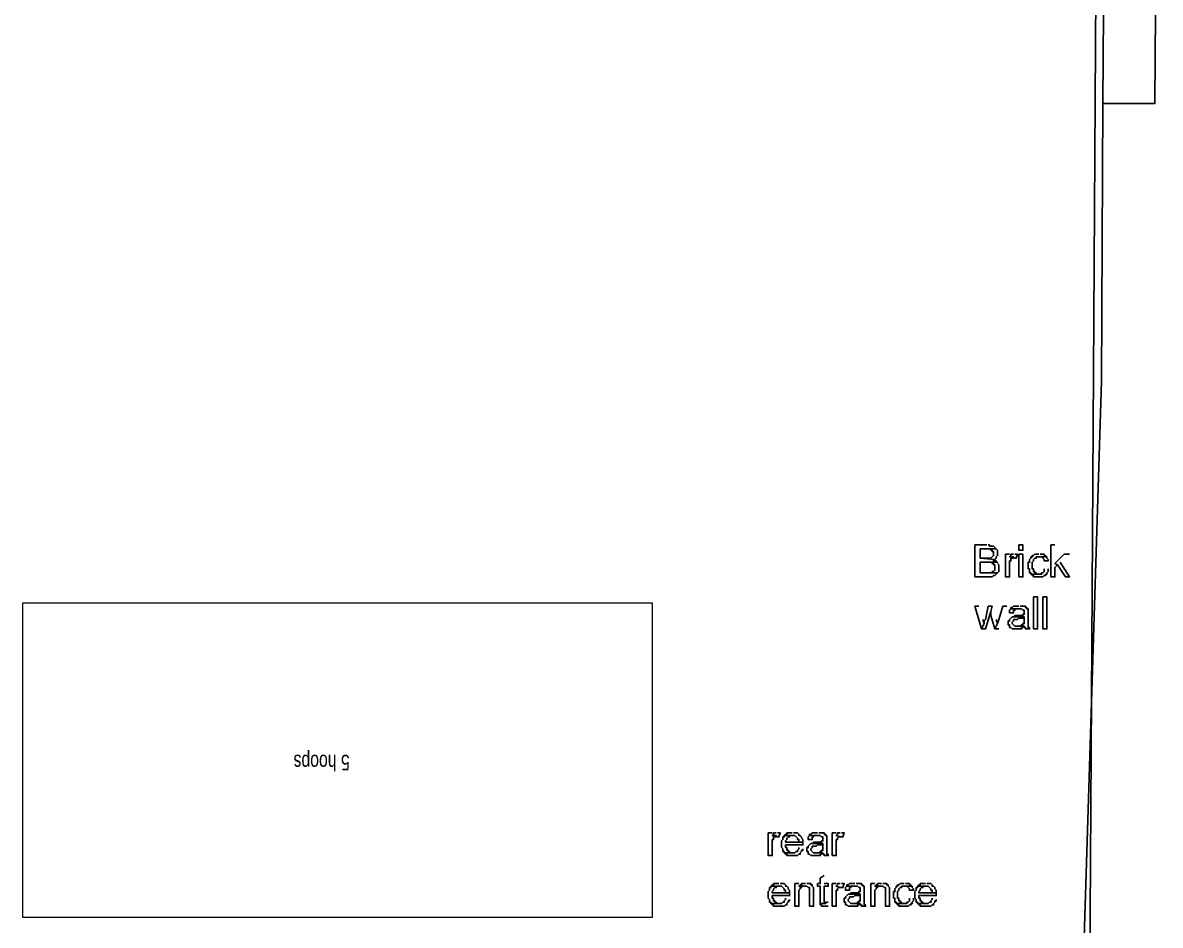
# Model space of a CAD drawing. Header units: millimetres. Extents: x 32 to 412, y 50 to 564.
# Drawn here: x 291 to 363.3, y 253.5 to 310.9 of the extents above; entities that cross this region are included whole.
import ezdxf

# ---------------------------------------------------------------- set-up
doc = ezdxf.new("R2010")
doc.units = ezdxf.units.MM
doc.layers.add('bike parking', color=4, linetype='CONTINUOUS', lineweight=0)
doc.layers.add('lease-plan', color=7, linetype='CONTINUOUS')
doc.styles.get("Standard").update_dxf_attribs({"font": 'txt', "width": 0.75})

# ---------------------------------------------------------------- blocks, each defined once
blk = doc.blocks.new('5 hoops')
at = {"layer": 'bike parking'}
for p, q in [((0, 40), (20, 40)), ((0, 0), (0, 40)), ((20, 40), (20, 0)), ((20, 0), (0, 0))]:
    blk.add_line(p, q, dxfattribs=at)
at = {"layer": 'bike parking', "insert": (10, 21), "char_height": 1, "width": 100, "attachment_point": 5, "rotation": 90}
blk.add_mtext('5 hoops', dxfattribs=at)

msp = doc.modelspace()

# ---------------------------------------------------------------- linework, layer by layer
at = {"layer": 'lease-plan', "color": 7}
for points in [[(360.593, 372.43), (359.576, 371.498), (358.814, 247.26)], [(359.576, 371.498), (358.814, 247.26), (357.797, 247.26)], [(359.661, 305.735), (362.966, 305.735), (363.305, 351.921), (360, 351.921), (359.661, 305.735), (359.661, 305.735)], [(359.661, 305.735), (359.576, 288.108)], [(358.305, 247.26), (359.576, 288.108)], [(352.288, 277.684), (351.526, 277.684), (351.526, 275.65), (352.458, 275.65), (352.627, 275.65), (352.712, 275.735), (352.797, 275.735), (352.882, 275.82), (352.966, 275.904), (351.865, 275.904), (351.865, 276.582), (352.966, 276.582), (352.882, 276.582), (352.882, 276.667), (352.712, 276.667), (352.712, 276.752), (352.797, 276.752), (351.865, 276.837), (351.865, 277.43), (352.882, 277.43), (352.797, 277.515), (352.712, 277.599), (352.627, 277.599), (352.458, 277.599), (352.458, 277.684), (352.373, 277.684)], [(354.322, 277.345), (354.576, 277.345), (354.576, 277.684), (354.322, 277.684), (354.322, 277.345), (354.322, 277.345)], [(356.61, 277.684), (356.356, 277.684), (356.356, 275.65), (356.61, 275.65), (356.61, 276.243), (356.78, 276.413), (356.61, 276.498)], [(352.882, 277.43), (352.204, 277.43), (352.373, 277.43), (352.458, 277.43), (352.543, 277.43), (352.543, 277.345), (352.627, 277.345), (352.627, 277.26), (352.712, 277.26), (352.712, 277.006), (352.627, 276.921), (352.543, 276.837), (352.458, 276.837), (352.373, 276.837), (351.865, 276.837), (352.797, 276.752), (352.882, 276.837), (352.882, 276.921), (352.966, 277.006), (352.966, 277.345), (352.882, 277.43)], [(353.729, 277.091), (353.475, 277.091), (353.475, 275.65), (353.729, 275.65), (353.729, 276.667), (353.814, 276.667), (353.814, 276.837), (353.898, 276.837), (353.983, 276.837), (353.983, 276.921), (353.729, 276.921)], [(353.983, 277.091), (353.898, 277.091), (353.814, 277.091), (353.814, 277.006), (353.729, 276.921), (353.983, 276.921), (354.068, 276.837), (354.153, 276.837), (354.237, 277.091), (354.153, 277.091), (354.068, 277.091)], [(354.322, 275.65), (354.576, 275.65), (354.576, 277.091), (354.322, 277.091), (354.322, 275.65), (354.322, 275.65)], [(355.593, 277.091), (355.424, 277.091), (355.339, 277.091), (355.254, 277.006), (355.17, 277.006), (355.17, 276.921), (355.085, 276.921), (355.085, 276.837), (355, 276.752), (355, 276.582), (354.915, 276.582), (354.915, 276.159), (355, 276.159), (355, 275.904), (355.085, 275.904), (355.085, 275.82), (355.593, 275.82), (355.509, 275.82), (355.424, 275.82), (355.424, 275.904), (355.339, 275.904), (355.339, 275.989), (355.254, 275.989), (355.254, 276.159), (355.17, 276.159), (355.17, 276.582), (355.254, 276.667), (355.254, 276.752), (355.339, 276.837), (355.424, 276.837), (355.424, 276.921), (355.593, 276.921), (356.102, 276.921), (356.017, 277.006), (355.932, 277.006), (355.932, 277.091), (355.848, 277.091), (355.763, 277.091), (355.678, 277.091)], [(357.543, 277.091), (357.204, 277.091), (356.61, 276.498), (356.78, 276.413), (357.288, 275.65), (357.543, 275.65), (356.949, 276.582)], [(352.966, 276.582), (352.288, 276.582), (352.458, 276.582), (352.543, 276.582), (352.627, 276.498), (352.712, 276.498), (352.712, 276.413), (352.797, 276.413), (352.797, 276.074), (352.712, 275.989), (352.627, 275.989), (352.627, 275.904), (352.543, 275.904), (352.458, 275.904), (351.865, 275.904), (352.966, 275.904), (353.051, 275.989), (353.051, 276.413), (352.966, 276.498)], [(356.102, 276.921), (355.593, 276.921), (355.763, 276.921), (355.848, 276.837), (355.932, 276.752), (355.932, 276.667), (356.187, 276.667), (356.187, 276.752), (356.102, 276.837), (356.102, 276.921)], [(355.932, 276.159), (355.932, 275.989), (355.848, 275.904), (355.763, 275.904), (355.763, 275.82), (355.678, 275.82), (355.085, 275.82), (355.17, 275.82), (355.17, 275.735), (355.254, 275.735), (355.254, 275.65), (355.339, 275.65), (355.509, 275.65), (355.678, 275.65), (355.848, 275.65), (355.932, 275.735), (356.017, 275.735), (356.017, 275.82), (356.102, 275.82), (356.102, 275.904), (356.187, 275.989), (356.187, 276.159)], [(355.254, 272.345), (355.509, 272.345), (355.509, 274.379), (355.254, 274.379), (355.254, 272.345), (355.254, 272.345)], [(355.848, 272.345), (356.102, 272.345), (356.102, 274.379), (355.848, 274.379), (355.848, 272.345), (355.848, 272.345)], [(351.78, 273.786), (351.526, 273.786), (351.949, 272.345), (352.119, 272.684), (352.034, 272.938)], [(352.627, 273.786), (352.373, 273.786), (352.204, 272.938), (352.119, 272.854), (352.119, 272.684), (351.949, 272.345), (352.204, 272.345), (352.543, 273.447)], [(352.627, 273.786), (352.543, 273.447), (352.543, 273.192), (352.797, 272.345), (352.966, 272.684), (352.882, 272.938)], [(353.559, 273.786), (353.305, 273.786), (353.051, 272.938), (352.966, 272.684), (352.797, 272.345), (353.051, 272.345)], [(353.814, 273.616), (353.814, 273.616), (353.729, 273.531), (353.729, 273.362), (353.983, 273.362), (353.983, 273.531), (354.068, 273.531), (354.068, 273.616), (354.153, 273.616), (354.322, 273.616)], [(354.322, 273.786), (354.153, 273.786), (354.068, 273.786), (353.983, 273.786), (353.898, 273.701), (353.814, 273.701), (353.814, 273.616), (354.322, 273.616), (354.492, 273.616), (354.576, 273.531), (354.661, 273.531), (354.661, 273.277), (354.576, 273.277), (354.576, 273.192), (354.407, 273.192), (354.068, 273.192), (353.983, 273.108), (353.898, 273.108), (354.661, 273.108), (354.661, 272.684), (354.576, 272.684), (354.576, 272.599), (354.492, 272.599), (354.407, 272.515), (354.661, 272.515), (354.661, 272.43), (354.746, 272.43), (354.746, 272.345), (355, 272.345), (355, 272.43), (354.915, 272.43), (354.915, 273.616), (354.831, 273.616), (354.831, 273.701), (354.746, 273.701), (354.746, 273.786), (354.661, 273.786), (354.576, 273.786), (354.407, 273.786)], [(353.898, 273.108), (353.814, 273.023), (353.729, 272.938), (353.729, 272.854), (353.644, 272.854), (353.644, 272.599), (353.729, 272.599), (353.729, 272.43), (353.814, 272.43), (353.898, 272.345), (354.068, 272.345), (354.237, 272.345), (354.407, 272.345), (354.492, 272.345), (354.492, 272.43), (354.576, 272.43), (354.661, 272.515), (354.237, 272.515), (354.068, 272.515), (353.983, 272.599), (353.898, 272.684), (353.898, 272.769), (353.983, 272.854), (353.983, 272.938), (354.068, 272.938), (354.237, 272.938), (354.322, 273.023), (354.576, 273.023), (354.661, 273.023), (354.661, 273.108)], [(354.407, 272.515), (354.237, 272.515), (354.661, 272.515)], [(338.644, 259.379), (338.39, 259.379), (338.39, 257.938), (338.644, 257.938), (338.644, 258.955), (338.729, 258.955), (338.729, 259.125), (338.814, 259.125), (338.898, 259.125), (338.898, 259.209), (338.644, 259.209)], [(338.898, 259.379), (338.814, 259.379), (338.729, 259.379), (338.729, 259.294), (338.644, 259.209), (338.898, 259.209), (338.983, 259.125), (339.068, 259.125), (339.153, 259.379), (339.068, 259.379), (338.983, 259.379)], [(339.407, 259.209), (339.407, 259.125), (339.322, 259.125), (339.322, 258.955), (339.237, 258.87), (339.237, 258.447), (339.322, 258.362), (339.322, 258.192), (339.407, 258.192), (339.407, 258.108), (339.915, 258.108), (339.746, 258.108), (339.746, 258.192), (339.661, 258.192), (339.661, 258.277), (339.576, 258.277), (339.576, 258.447), (339.492, 258.447), (339.492, 258.616), (340.593, 258.616), (340.593, 258.786), (339.492, 258.786), (339.492, 258.87), (339.576, 258.955), (339.576, 259.04), (339.661, 259.125), (339.746, 259.125), (339.746, 259.209), (339.915, 259.209)], [(339.915, 259.379), (339.746, 259.379), (339.576, 259.379), (339.576, 259.294), (339.492, 259.294), (339.407, 259.209), (340, 259.209), (340.085, 259.209), (340.17, 259.125), (340.254, 259.04), (340.254, 258.955), (340.339, 258.955), (340.339, 258.786), (339.492, 258.786), (340.593, 258.786), (340.593, 258.955), (340.509, 259.04), (340.509, 259.125), (340.424, 259.209), (340.339, 259.209), (340.339, 259.294), (340.254, 259.379), (340.17, 259.379), (340.085, 259.379), (340, 259.379)], [(341.017, 259.209), (341.017, 259.209), (340.932, 259.125), (340.932, 258.955), (341.187, 258.955), (341.187, 259.125), (341.271, 259.125), (341.271, 259.209), (341.356, 259.209), (341.526, 259.209)], [(341.526, 259.379), (341.356, 259.379), (341.271, 259.379), (341.187, 259.379), (341.102, 259.294), (341.017, 259.294), (341.017, 259.209), (341.526, 259.209), (341.695, 259.209), (341.78, 259.125), (341.865, 259.125), (341.865, 258.87), (341.78, 258.87), (341.78, 258.786), (341.61, 258.786), (341.271, 258.786), (341.187, 258.701), (341.102, 258.701), (341.865, 258.701), (341.865, 258.277), (341.78, 258.277), (341.78, 258.192), (341.695, 258.192), (341.61, 258.108), (341.865, 258.108), (341.865, 258.023), (341.949, 258.023), (341.949, 257.938), (342.204, 257.938), (342.204, 258.023), (342.119, 258.023), (342.119, 259.209), (342.034, 259.209), (342.034, 259.294), (341.949, 259.294), (341.949, 259.379), (341.865, 259.379), (341.78, 259.379), (341.61, 259.379)], [(342.712, 259.379), (342.458, 259.379), (342.458, 257.938), (342.712, 257.938), (342.712, 258.955), (342.797, 258.955), (342.797, 259.04), (342.882, 259.125), (342.966, 259.125), (342.712, 259.209)], [(342.966, 259.379), (342.882, 259.379), (342.797, 259.379), (342.797, 259.294), (342.712, 259.209), (342.966, 259.125), (343.051, 259.125), (343.136, 259.125), (343.22, 259.379), (343.136, 259.379), (343.051, 259.379)], [(340.339, 258.447), (340.339, 258.362), (340.254, 258.277), (340.254, 258.192), (340.17, 258.192), (340.085, 258.108), (339.407, 258.108), (339.492, 258.023), (339.576, 258.023), (339.576, 257.938), (339.746, 257.938), (339.915, 257.938), (340.085, 257.938), (340.254, 257.938), (340.339, 258.023), (340.424, 258.023), (340.424, 258.108), (340.509, 258.192), (340.509, 258.277), (340.593, 258.277), (340.593, 258.362)], [(341.102, 258.701), (341.017, 258.616), (340.932, 258.531), (340.932, 258.447), (340.848, 258.447), (340.848, 258.192), (340.932, 258.192), (340.932, 258.023), (341.017, 258.023), (341.102, 257.938), (341.271, 257.938), (341.441, 257.938), (341.61, 257.938), (341.695, 257.938), (341.695, 258.023), (341.78, 258.023), (341.865, 258.108), (341.441, 258.108), (341.271, 258.108), (341.187, 258.192), (341.102, 258.277), (341.102, 258.362), (341.187, 258.447), (341.187, 258.531), (341.271, 258.531), (341.441, 258.531), (341.526, 258.616), (341.78, 258.616), (341.865, 258.616), (341.865, 258.701)], [(341.61, 258.108), (341.441, 258.108), (341.865, 258.108)], [(338.559, 255.989), (338.559, 255.904), (338.475, 255.904), (338.475, 255.735), (338.39, 255.65), (338.39, 255.226), (338.475, 255.142), (338.475, 254.972), (338.559, 254.972), (338.559, 254.887), (339.068, 254.887), (338.898, 254.887), (338.898, 254.972), (338.814, 254.972), (338.814, 255.057), (338.729, 255.057), (338.729, 255.226), (338.644, 255.226), (338.644, 255.396), (339.746, 255.396), (339.746, 255.565), (338.644, 255.565), (338.644, 255.65), (338.729, 255.735), (338.729, 255.82), (338.814, 255.904), (338.898, 255.904), (338.898, 255.989), (339.068, 255.989)], [(339.068, 256.159), (338.898, 256.159), (338.729, 256.159), (338.729, 256.074), (338.644, 256.074), (338.559, 255.989), (339.153, 255.989), (339.237, 255.989), (339.322, 255.904), (339.407, 255.82), (339.407, 255.735), (339.492, 255.735), (339.492, 255.565), (338.644, 255.565), (339.746, 255.565), (339.746, 255.735), (339.661, 255.82), (339.661, 255.904), (339.576, 255.989), (339.492, 255.989), (339.492, 256.074), (339.407, 256.159), (339.322, 256.159), (339.237, 256.159), (339.153, 256.159)], [(340.339, 256.159), (340.085, 256.159), (340.085, 254.718), (340.339, 254.718), (340.339, 255.735), (340.424, 255.82), (340.424, 255.904), (340.509, 255.904), (340.593, 255.989), (340.339, 255.989)], [(340.763, 256.159), (340.593, 256.159), (340.509, 256.159), (340.509, 256.074), (340.424, 256.074), (340.339, 255.989), (340.763, 255.989), (340.848, 255.989), (340.932, 255.904), (341.017, 255.904), (341.017, 254.718), (341.271, 254.718), (341.271, 255.904), (341.187, 255.989), (341.187, 256.074), (341.102, 256.074), (341.102, 256.159), (341.017, 256.159), (340.932, 256.159), (340.848, 256.159)], [(340.339, 255.989), (340.593, 255.989), (340.763, 255.989)], [(341.949, 256.667), (341.695, 256.498), (341.695, 256.159), (341.526, 256.159), (341.526, 255.989), (341.695, 255.989), (341.695, 254.887), (342.034, 254.887), (342.034, 254.972), (341.949, 254.972), (341.949, 255.989), (342.204, 255.989), (342.204, 256.159), (341.949, 256.159)], [(342.712, 256.159), (342.458, 256.159), (342.458, 254.718), (342.712, 254.718), (342.712, 255.735), (342.797, 255.735), (342.797, 255.82), (342.882, 255.904), (342.966, 255.904), (342.712, 255.989)], [(342.966, 256.159), (342.882, 256.159), (342.797, 256.159), (342.797, 256.074), (342.712, 255.989), (342.966, 255.904), (343.051, 255.904), (343.136, 255.904), (343.22, 256.159), (343.136, 256.159), (343.051, 256.159)], [(343.39, 255.989), (343.39, 255.989), (343.305, 255.904), (343.305, 255.735), (343.559, 255.735), (343.559, 255.904), (343.644, 255.904), (343.644, 255.989), (343.729, 255.989), (343.898, 255.989)], [(343.898, 256.159), (343.729, 256.159), (343.644, 256.159), (343.559, 256.159), (343.475, 256.074), (343.39, 256.074), (343.39, 255.989), (343.898, 255.989), (344.068, 255.989), (344.153, 255.904), (344.237, 255.904), (344.237, 255.65), (344.153, 255.65), (344.153, 255.565), (343.983, 255.565), (343.644, 255.565), (343.559, 255.481), (343.475, 255.481), (344.237, 255.481), (344.237, 255.057), (344.153, 255.057), (344.153, 254.972), (344.068, 254.972), (343.983, 254.887), (344.237, 254.887), (344.237, 254.803), (344.322, 254.803), (344.322, 254.718), (344.576, 254.718), (344.576, 254.803), (344.492, 254.803), (344.492, 255.989), (344.407, 255.989), (344.407, 256.074), (344.322, 256.074), (344.322, 256.159), (344.237, 256.159), (344.153, 256.159), (343.983, 256.159)], [(345.17, 256.159), (344.915, 256.159), (344.915, 254.718), (345.17, 254.718), (345.17, 255.735), (345.254, 255.82), (345.254, 255.904), (345.339, 255.904), (345.424, 255.989), (345.17, 255.989)], [(345.593, 256.159), (345.424, 256.159), (345.339, 256.159), (345.339, 256.074), (345.254, 256.074), (345.17, 255.989), (345.593, 255.989), (345.678, 255.989), (345.763, 255.904), (345.848, 255.904), (345.848, 254.718), (346.102, 254.718), (346.102, 255.904), (346.017, 255.989), (346.017, 256.074), (345.932, 256.074), (345.932, 256.159), (345.848, 256.159), (345.763, 256.159), (345.678, 256.159)], [(345.17, 255.989), (345.424, 255.989), (345.593, 255.989)], [(347.034, 256.159), (346.865, 256.159), (346.78, 256.159), (346.695, 256.074), (346.61, 256.074), (346.61, 255.989), (346.526, 255.989), (346.526, 255.904), (346.441, 255.82), (346.441, 255.65), (346.356, 255.65), (346.356, 255.226), (346.441, 255.226), (346.441, 254.972), (346.526, 254.972), (346.526, 254.887), (347.034, 254.887), (346.949, 254.887), (346.865, 254.887), (346.865, 254.972), (346.78, 254.972), (346.78, 255.057), (346.695, 255.057), (346.695, 255.226), (346.61, 255.226), (346.61, 255.65), (346.695, 255.735), (346.695, 255.82), (346.78, 255.904), (346.865, 255.904), (346.865, 255.989), (347.034, 255.989), (347.543, 255.989), (347.458, 256.074), (347.373, 256.074), (347.373, 256.159), (347.288, 256.159), (347.204, 256.159), (347.119, 256.159)], [(347.543, 255.989), (347.034, 255.989), (347.204, 255.989), (347.288, 255.904), (347.373, 255.82), (347.373, 255.735), (347.627, 255.735), (347.627, 255.82), (347.543, 255.904), (347.543, 255.989)], [(347.882, 255.989), (347.882, 255.904), (347.797, 255.904), (347.797, 255.735), (347.712, 255.65), (347.712, 255.226), (347.797, 255.142), (347.797, 254.972), (347.882, 254.972), (347.882, 254.887), (348.39, 254.887), (348.22, 254.887), (348.22, 254.972), (348.136, 254.972), (348.136, 255.057), (348.051, 255.057), (348.051, 255.226), (347.966, 255.226), (347.966, 255.396), (349.068, 255.396), (349.068, 255.565), (347.966, 255.565), (347.966, 255.65), (348.051, 255.735), (348.051, 255.82), (348.136, 255.904), (348.22, 255.904), (348.22, 255.989), (348.39, 255.989)], [(348.39, 256.159), (348.22, 256.159), (348.051, 256.159), (348.051, 256.074), (347.966, 256.074), (347.882, 255.989), (348.475, 255.989), (348.559, 255.989), (348.644, 255.904), (348.729, 255.82), (348.729, 255.735), (348.814, 255.735), (348.814, 255.565), (347.966, 255.565), (349.068, 255.565), (349.068, 255.735), (348.983, 255.82), (348.983, 255.904), (348.898, 255.989), (348.814, 255.989), (348.814, 256.074), (348.729, 256.159), (348.644, 256.159), (348.559, 256.159), (348.475, 256.159)], [(343.475, 255.481), (343.39, 255.396), (343.305, 255.311), (343.305, 255.226), (343.22, 255.226), (343.22, 254.972), (343.305, 254.972), (343.305, 254.803), (343.39, 254.803), (343.475, 254.718), (343.644, 254.718), (343.814, 254.718), (343.983, 254.718), (344.068, 254.718), (344.068, 254.803), (344.153, 254.803), (344.237, 254.887), (343.814, 254.887), (343.644, 254.887), (343.559, 254.972), (343.475, 255.057), (343.475, 255.142), (343.559, 255.226), (343.559, 255.311), (343.644, 255.311), (343.814, 255.311), (343.898, 255.396), (344.153, 255.396), (344.237, 255.396), (344.237, 255.481)], [(339.492, 255.226), (339.492, 255.142), (339.407, 255.057), (339.407, 254.972), (339.322, 254.972), (339.237, 254.887), (338.559, 254.887), (338.644, 254.803), (338.729, 254.803), (338.729, 254.718), (338.898, 254.718), (339.068, 254.718), (339.237, 254.718), (339.407, 254.718), (339.492, 254.803), (339.576, 254.803), (339.576, 254.887), (339.661, 254.972), (339.661, 255.057), (339.746, 255.057), (339.746, 255.142)], [(342.204, 254.972), (342.119, 254.972), (342.034, 254.887), (341.695, 254.887), (341.695, 254.803), (341.78, 254.803), (341.78, 254.718), (341.865, 254.718), (342.034, 254.718), (342.119, 254.718), (342.204, 254.718)], [(343.983, 254.887), (343.814, 254.887), (344.237, 254.887)], [(347.373, 255.226), (347.373, 255.057), (347.288, 254.972), (347.204, 254.972), (347.204, 254.887), (347.119, 254.887), (346.526, 254.887), (346.61, 254.887), (346.61, 254.803), (346.695, 254.803), (346.695, 254.718), (346.78, 254.718), (346.949, 254.718), (347.119, 254.718), (347.288, 254.718), (347.373, 254.803), (347.458, 254.803), (347.458, 254.887), (347.543, 254.887), (347.543, 254.972), (347.627, 255.057), (347.627, 255.226)], [(348.814, 255.226), (348.814, 255.142), (348.729, 255.057), (348.729, 254.972), (348.644, 254.972), (348.559, 254.887), (347.882, 254.887), (347.966, 254.803), (348.051, 254.803), (348.051, 254.718), (348.22, 254.718), (348.39, 254.718), (348.559, 254.718), (348.729, 254.718), (348.814, 254.803), (348.898, 254.803), (348.898, 254.887), (348.983, 254.972), (348.983, 255.057), (349.068, 255.057), (349.068, 255.142)]]:
    msp.add_lwpolyline(points, dxfattribs=at)

# ---------------------------------------------------------------- block references
at = {"layer": 'bike parking', "rotation": 90}
msp.add_blockref('5 hoops', (331, 254), dxfattribs=at)

doc.saveas('drawing.dxf')
